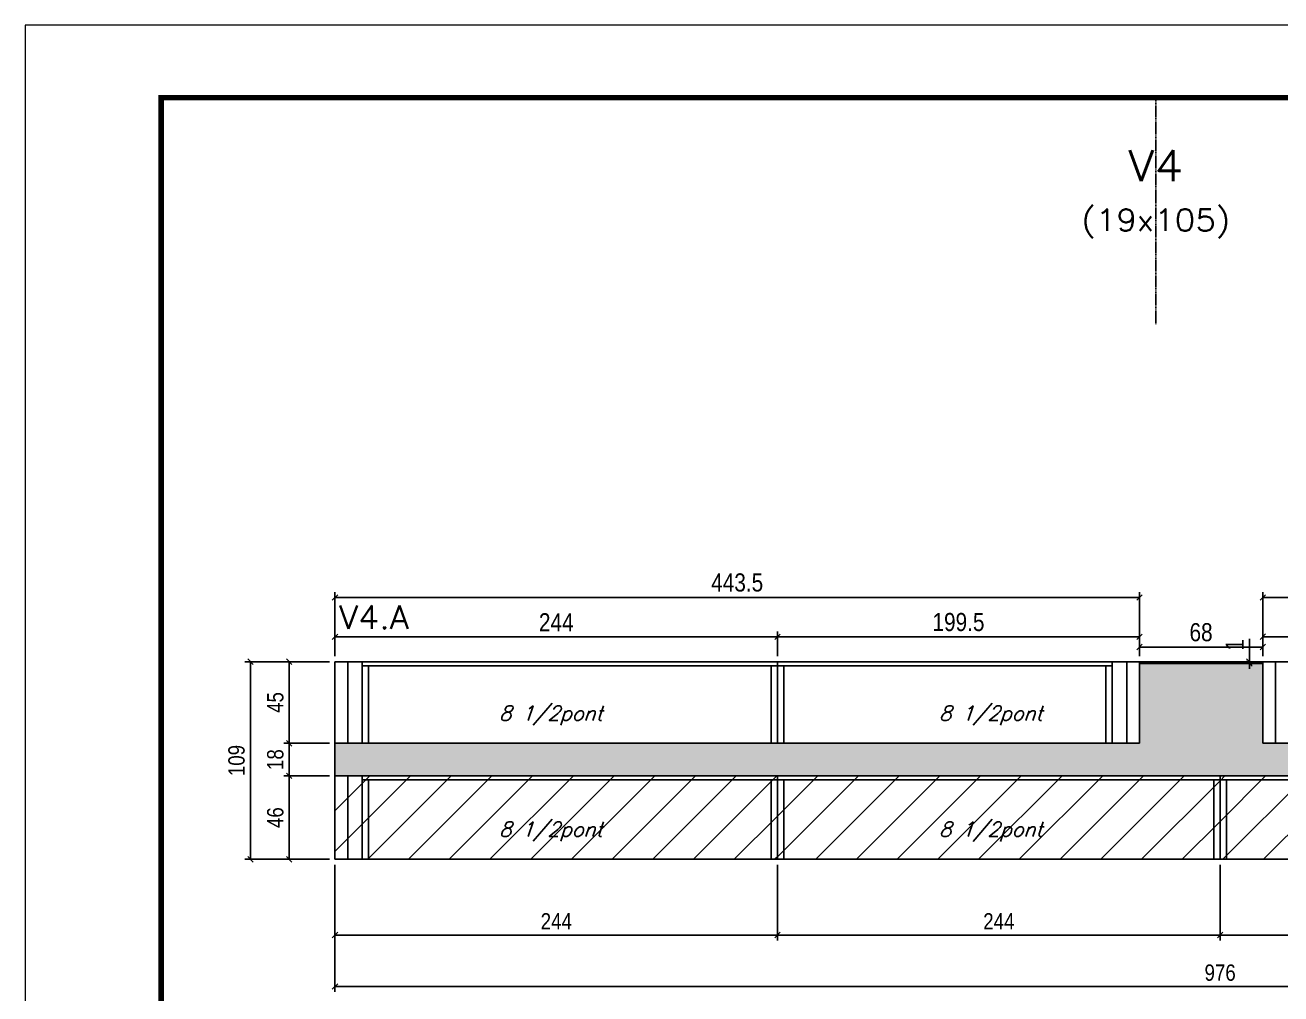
# Model space of a CAD drawing. Extents: x -10448 to -1189, y -11772 to 17235.
# Drawn here: x -8850 to -8157, y 14013 to 14547 of the extents above; entities that cross this region are included whole.
import ezdxf
from ezdxf.enums import TextEntityAlignment as Align

# ---------------------------------------------------------------- set-up
doc = ezdxf.new("R2010")
doc.units = 0
doc.linetypes.add('DASHED', pattern=[0.75, 0.5, -0.25])
doc.linetypes.add('HIDDEN', pattern=[0.375, 0.25, -0.125])
for name, color, linetype in [('COTA', 241, 'Continuous'), ('Painéis', 200, 'Continuous'), ('Reaproveitamento', 251, 'Continuous'), ('SARR_2.2x7', 40, 'Continuous'), ('SARR_3.5x7', 81, 'Continuous'), ('texto', 7, 'Continuous'), ('Texto de Titulo', 7, 'Continuous'), ('Texto Qtd Sarr', 242, 'Continuous')]:
    doc.layers.add(name, color=color, linetype=linetype)
for name, color, linetype, lineweight in [('Folhas', 255, 'Continuous', 9), ('SARRAFO DE PRESSAO', 251, 'DASHED', 9), ('Texto Seção', 7, 'Continuous', 15)]:
    doc.layers.add(name, color=color, linetype=linetype, lineweight=lineweight)
doc.styles.add('COTA TECNICA', font='techl___.ttf', dxfattribs={"height": 10})
doc.styles.add('COTA TECNICA-50', font='techl___.ttf', dxfattribs={"height": 9})
doc.styles.add('REGUA-120', font='ROMANS.shx', dxfattribs={"height": 15})
doc.styles.add('Romans', font='romans.shx')
doc.dimstyles.new('COTA PAINEL-50', dxfattribs={"dimtxt": 9, "dimasz": 3, "dimexe": 3, "dimexo": 3, "dimgap": 3, "dimtad": 1, "dimdec": 1, "dimzin": 12, "dimdsep": 46, "dimtxsty": 'COTA TECNICA-50', "dimblk1": 'OBLIQUE', "dimblk2": 'OBLIQUE', "dimsah": 1, "dimcen": 0.9, "dimclrd": 4, "dimclre": 4, "dimclrt": 240, "dimadec": 1, "dimazin": 3, "dimtfac": 1, "dimtdec": 1, "dimtmove": 0, "dimatfit": 3, "dimfxl": 1, "dimtolj": 1, "dimtzin": 12, "dimarcsym": 0})
doc.dimstyles.new('PAINEL', dxfattribs={"dimtxt": 10, "dimasz": 3, "dimexe": 3, "dimexo": 3, "dimgap": 3, "dimtad": 1, "dimdec": 1, "dimzin": 12, "dimdsep": 46, "dimtxsty": 'COTA TECNICA', "dimblk1": 'OBLIQUE', "dimblk2": 'OBLIQUE', "dimsah": 1, "dimcen": 0.9, "dimclrd": 4, "dimclre": 4, "dimclrt": 240, "dimadec": 1, "dimazin": 3, "dimtfac": 1, "dimtdec": 1, "dimtmove": 0, "dimatfit": 3, "dimfxl": 1, "dimtolj": 1, "dimtzin": 12, "dimarcsym": 0})
pattern_1 = [(45, (-3170, -919.608), (-11.22532, 11.22532), [])]

# ---------------------------------------------------------------- blocks, each defined once
blk = doc.blocks.new('9999999999')
at = {"layer": 'Folhas'}
blk.add_lwpolyline([(98138.98, 34190.21), (99623.98, 34190.21), (99623.98, 35240.21), (98138.98, 35240.21)], close=True, dxfattribs=at)
at = {"layer": 'Folhas', "color": 30, "const_width": 3}
blk.add_lwpolyline([(98213.98, 34230.21), (99583.98, 34230.21), (99583.98, 35200.21), (98213.98, 35200.21)], close=True, dxfattribs=at)
blk = doc.blocks.new('titulo1')
at = {"layer": 'Defpoints', "color": 252, "linetype": 'HIDDEN', "ltscale": 2}
blk.add_line((0, 0), (0, 125), dxfattribs=at)
at = {"layer": 'Defpoints', "style": 'Romans', "oblique": 15}
blk.add_attdef('FOLHA', text='', height=10, dxfattribs=at).set_placement((0, 15.58), align=Align.MIDDLE_CENTER)
at = {"layer": 'Texto Qtd Sarr', "color": 3, "style": 'Romans', "oblique": 15}
for tag, height, p in [('TITULO', 17, (0, 71.45)), ('SEÇÃO', 12, (0, 41.55))]:
    blk.add_attdef(tag, text='', height=height, dxfattribs=at).set_placement(p, align=Align.MIDDLE_CENTER)
blk = doc.blocks.new('_Oblique')
at = {"color": 0, "linetype": 'ByBlock', "lineweight": -2}
blk.add_line((-0.5, -0.5), (0.5, 0.5), dxfattribs=at)
blk = doc.blocks.new('*D179')
at = {"layer": 'COTA', "color": 4, "linetype": 'ByBlock', "lineweight": -2, "transparency": 16777216}
for p, q in [((-8434.94, 14083.97), (-8434.94, 14042.21)), ((-8190.94, 14083.97), (-8190.94, 14042.21)), ((-8190.94, 14045.21), (-8434.94, 14045.21))]:
    blk.add_line(p, q, dxfattribs=at)
at = {"layer": 'Defpoints', "color": 0, "linetype": 'ByBlock', "transparency": 16777216}
for p in [(-8434.94, 14086.97), (-8190.94, 14086.97), (-8434.94, 14045.21)]:
    blk.add_point(p, dxfattribs=at)
at = {"layer": 'COTA', "color": 4, "linetype": 'ByBlock', "lineweight": -2, "transparency": 16777216, "xscale": 3, "yscale": 3, "zscale": 3, "rotation": 180}
blk.add_blockref('_Oblique', (-8434.94, 14045.21), dxfattribs=at)
at = {"layer": 'COTA', "color": 4, "linetype": 'ByBlock', "lineweight": -2, "transparency": 16777216, "xscale": 3, "yscale": 3, "zscale": 3}
blk.add_blockref('_Oblique', (-8190.94, 14045.21), dxfattribs=at)
at = {"layer": 'COTA', "color": 240, "linetype": 'ByBlock', "transparency": 16777216, "insert": (-8312.94, 14052.78), "char_height": 9, "attachment_point": 5, "style": 'COTA TECNICA-50'}
blk.add_mtext('\\A1;244', dxfattribs=at)
blk = doc.blocks.new('*D180')
at = {"layer": 'COTA', "color": 4, "linetype": 'ByBlock', "lineweight": -2, "transparency": 16777216}
for p, q in [((-8190.94, 14083.97), (-8190.94, 14042.21)), ((-7946.94, 14083.97), (-7946.94, 14042.21)), ((-8190.94, 14045.21), (-7946.94, 14045.21))]:
    blk.add_line(p, q, dxfattribs=at)
at = {"layer": 'Defpoints', "color": 0, "linetype": 'ByBlock', "transparency": 16777216}
for p in [(-8190.94, 14086.97), (-7946.94, 14086.97), (-7946.94, 14045.21)]:
    blk.add_point(p, dxfattribs=at)
at = {"layer": 'COTA', "color": 4, "linetype": 'ByBlock', "lineweight": -2, "transparency": 16777216, "xscale": 3, "yscale": 3, "zscale": 3, "rotation": 180}
blk.add_blockref('_Oblique', (-8190.94, 14045.21), dxfattribs=at)
at = {"layer": 'COTA', "color": 4, "linetype": 'ByBlock', "lineweight": -2, "transparency": 16777216, "xscale": 3, "yscale": 3, "zscale": 3}
blk.add_blockref('_Oblique', (-7946.94, 14045.21), dxfattribs=at)
at = {"layer": 'COTA', "color": 240, "linetype": 'ByBlock', "transparency": 16777216, "insert": (-8068.94, 14052.78), "char_height": 9, "attachment_point": 5, "style": 'COTA TECNICA-50'}
blk.add_mtext('\\A1;244', dxfattribs=at)
blk = doc.blocks.new('*D181')
at = {"layer": 'COTA', "color": 4, "linetype": 'ByBlock', "lineweight": -2, "transparency": 16777216}
for p, q in [((-8678.94, 14083.97), (-8678.94, 14042.21)), ((-8434.94, 14083.97), (-8434.94, 14042.21)), ((-8678.94, 14045.21), (-8434.94, 14045.21))]:
    blk.add_line(p, q, dxfattribs=at)
at = {"layer": 'Defpoints', "color": 0, "linetype": 'ByBlock', "transparency": 16777216}
for p in [(-8678.94, 14086.97), (-8434.94, 14086.97), (-8434.94, 14045.21)]:
    blk.add_point(p, dxfattribs=at)
at = {"layer": 'COTA', "color": 4, "linetype": 'ByBlock', "lineweight": -2, "transparency": 16777216, "xscale": 3, "yscale": 3, "zscale": 3, "rotation": 180}
blk.add_blockref('_Oblique', (-8678.94, 14045.21), dxfattribs=at)
at = {"layer": 'COTA', "color": 4, "linetype": 'ByBlock', "lineweight": -2, "transparency": 16777216, "xscale": 3, "yscale": 3, "zscale": 3}
blk.add_blockref('_Oblique', (-8434.94, 14045.21), dxfattribs=at)
at = {"layer": 'COTA', "color": 240, "linetype": 'ByBlock', "transparency": 16777216, "insert": (-8556.94, 14052.78), "char_height": 9, "attachment_point": 5, "style": 'COTA TECNICA-50'}
blk.add_mtext('\\A1;244', dxfattribs=at)
blk = doc.blocks.new('*D194')
at = {"layer": 'COTA', "color": 4, "linetype": 'ByBlock', "lineweight": -2, "transparency": 16777216}
for p, q in [((-8681.94, 14132.97), (-8707.23, 14132.97)), ((-8704.23, 14086.97), (-8704.23, 14132.97)), ((-8681.94, 14086.97), (-8707.23, 14086.97))]:
    blk.add_line(p, q, dxfattribs=at)
at = {"layer": 'Defpoints', "color": 0, "linetype": 'ByBlock', "transparency": 16777216}
for p in [(-8704.23, 14132.97), (-8678.94, 14132.97), (-8678.94, 14086.97)]:
    blk.add_point(p, dxfattribs=at)
at = {"layer": 'COTA', "color": 4, "linetype": 'ByBlock', "lineweight": -2, "transparency": 16777216, "xscale": 3, "yscale": 3, "zscale": 3}
for p, rotation in [((-8704.23, 14132.97), 90), ((-8704.23, 14086.97), 270)]:
    blk.add_blockref('_Oblique', p, dxfattribs=dict(at, rotation=rotation))
at = {"layer": 'COTA', "color": 240, "linetype": 'ByBlock', "transparency": 16777216, "insert": (-8711.82, 14109.97), "char_height": 9, "attachment_point": 5, "rotation": 90, "style": 'COTA TECNICA-50'}
blk.add_mtext('\\A1;46', dxfattribs=at)
blk = doc.blocks.new('*D195')
at = {"layer": 'COTA', "color": 4, "linetype": 'ByBlock', "lineweight": -2, "transparency": 16777216}
for p, q in [((-8678.94, 14083.97), (-8678.94, 14013.81)), ((-7702.94, 14083.97), (-7702.94, 14013.81)), ((-7702.94, 14016.81), (-8678.94, 14016.81))]:
    blk.add_line(p, q, dxfattribs=at)
at = {"layer": 'Defpoints', "color": 0, "linetype": 'ByBlock', "transparency": 16777216}
for p in [(-8678.94, 14086.97), (-7702.94, 14086.97), (-8678.94, 14016.81)]:
    blk.add_point(p, dxfattribs=at)
at = {"layer": 'COTA', "color": 4, "linetype": 'ByBlock', "lineweight": -2, "transparency": 16777216, "xscale": 3, "yscale": 3, "zscale": 3, "rotation": 180}
blk.add_blockref('_Oblique', (-8678.94, 14016.81), dxfattribs=at)
at = {"layer": 'COTA', "color": 4, "linetype": 'ByBlock', "lineweight": -2, "transparency": 16777216, "xscale": 3, "yscale": 3, "zscale": 3}
blk.add_blockref('_Oblique', (-7702.94, 14016.81), dxfattribs=at)
at = {"layer": 'COTA', "color": 240, "linetype": 'ByBlock', "transparency": 16777216, "insert": (-8190.94, 14024.43), "char_height": 9, "attachment_point": 5, "style": 'COTA TECNICA-50'}
blk.add_mtext('\\A1;976', dxfattribs=at)
blk = doc.blocks.new('*D196')
at = {"layer": 'COTA', "color": 4, "linetype": 'ByBlock', "lineweight": -2, "transparency": 16777216}
for p, q in [((-8681.94, 14150.97), (-8707.23, 14150.97)), ((-8704.23, 14132.97), (-8704.23, 14150.97)), ((-8681.94, 14132.97), (-8707.23, 14132.97))]:
    blk.add_line(p, q, dxfattribs=at)
at = {"layer": 'Defpoints', "color": 0, "linetype": 'ByBlock', "transparency": 16777216}
for p in [(-8704.23, 14150.97), (-8678.94, 14150.97), (-8678.94, 14132.97)]:
    blk.add_point(p, dxfattribs=at)
at = {"layer": 'COTA', "color": 4, "linetype": 'ByBlock', "lineweight": -2, "transparency": 16777216, "xscale": 3, "yscale": 3, "zscale": 3}
for p, rotation in [((-8704.23, 14150.97), 90), ((-8704.23, 14132.97), 270)]:
    blk.add_blockref('_Oblique', p, dxfattribs=dict(at, rotation=rotation))
at = {"layer": 'COTA', "color": 240, "linetype": 'ByBlock', "transparency": 16777216, "insert": (-8711.81, 14141.97), "char_height": 9, "attachment_point": 5, "rotation": 90, "style": 'COTA TECNICA-50'}
blk.add_mtext('\\A1;18', dxfattribs=at)
blk = doc.blocks.new('*D186')
at = {"layer": 'COTA', "color": 4, "linetype": 'ByBlock', "lineweight": -2, "transparency": 16777216}
for p, q in [((-8681.94, 14195.97), (-8728.58, 14195.97)), ((-8725.58, 14086.97), (-8725.58, 14195.97)), ((-8681.94, 14086.97), (-8728.58, 14086.97))]:
    blk.add_line(p, q, dxfattribs=at)
at = {"layer": 'Defpoints', "color": 0, "linetype": 'ByBlock', "transparency": 16777216}
for p in [(-8725.58, 14195.97), (-8678.94, 14195.97), (-8678.94, 14086.97)]:
    blk.add_point(p, dxfattribs=at)
at = {"layer": 'COTA', "color": 4, "linetype": 'ByBlock', "lineweight": -2, "transparency": 16777216, "xscale": 3, "yscale": 3, "zscale": 3}
for p, rotation in [((-8725.58, 14195.97), 90), ((-8725.58, 14086.97), 270)]:
    blk.add_blockref('_Oblique', p, dxfattribs=dict(at, rotation=rotation))
at = {"layer": 'COTA', "color": 240, "linetype": 'ByBlock', "transparency": 16777216, "insert": (-8733.19, 14141.47), "char_height": 9, "attachment_point": 5, "rotation": 90, "style": 'COTA TECNICA-50'}
blk.add_mtext('\\A1;109', dxfattribs=at)
blk = doc.blocks.new('*D206')
at = {"layer": 'COTA', "color": 4, "linetype": 'ByBlock', "lineweight": -2, "transparency": 16777216}
for p, q in [((-8681.94, 14195.97), (-8707.23, 14195.97)), ((-8704.23, 14150.97), (-8704.23, 14195.97)), ((-8681.94, 14150.97), (-8707.23, 14150.97))]:
    blk.add_line(p, q, dxfattribs=at)
at = {"layer": 'Defpoints', "color": 0, "linetype": 'ByBlock', "transparency": 16777216}
for p in [(-8704.23, 14195.97), (-8678.94, 14195.97), (-8678.94, 14150.97)]:
    blk.add_point(p, dxfattribs=at)
at = {"layer": 'COTA', "color": 4, "linetype": 'ByBlock', "lineweight": -2, "transparency": 16777216, "xscale": 3, "yscale": 3, "zscale": 3}
for p, rotation in [((-8704.23, 14195.97), 90), ((-8704.23, 14150.97), 270)]:
    blk.add_blockref('_Oblique', p, dxfattribs=dict(at, rotation=rotation))
at = {"layer": 'COTA', "color": 240, "linetype": 'ByBlock', "transparency": 16777216, "insert": (-8711.82, 14173.47), "char_height": 9, "attachment_point": 5, "rotation": 90, "style": 'COTA TECNICA-50'}
blk.add_mtext('\\A1;45', dxfattribs=at)
blk = doc.blocks.new('*D213')
at = {"layer": 'COTA', "color": 4, "lineweight": -2, "transparency": 16777216}
for p, q in [((-8678.94, 14198.97), (-8678.94, 14212.65)), ((-8678.94, 14209.65), (-8434.94, 14209.65)), ((-8434.94, 14198.97), (-8434.94, 14212.65))]:
    blk.add_line(p, q, dxfattribs=at)
at = {"layer": 'Defpoints', "color": 0, "transparency": 16777216}
for p in [(-8434.94, 14209.65), (-8678.94, 14195.97), (-8434.94, 14195.97)]:
    blk.add_point(p, dxfattribs=at)
at = {"layer": 'COTA', "color": 4, "lineweight": -2, "transparency": 16777216, "xscale": 3, "yscale": 3, "zscale": 3, "rotation": 180}
blk.add_blockref('_Oblique', (-8678.94, 14209.65), dxfattribs=at)
at = {"layer": 'COTA', "color": 4, "lineweight": -2, "transparency": 16777216, "xscale": 3, "yscale": 3, "zscale": 3}
blk.add_blockref('_Oblique', (-8434.94, 14209.65), dxfattribs=at)
at = {"layer": 'COTA', "color": 240, "transparency": 16777216, "insert": (-8556.94, 14217.72), "char_height": 10, "attachment_point": 5, "style": 'COTA TECNICA'}
blk.add_mtext('\\A1;244', dxfattribs=at)
blk = doc.blocks.new('*D214')
at = {"layer": 'COTA', "color": 4, "lineweight": -2, "transparency": 16777216}
for p, q in [((-8434.94, 14198.97), (-8434.94, 14212.65)), ((-8434.94, 14209.65), (-8235.44, 14209.65)), ((-8235.44, 14198.97), (-8235.44, 14212.65))]:
    blk.add_line(p, q, dxfattribs=at)
at = {"layer": 'Defpoints', "color": 0, "transparency": 16777216}
for p in [(-8235.44, 14209.65), (-8434.94, 14195.97), (-8235.44, 14195.97)]:
    blk.add_point(p, dxfattribs=at)
at = {"layer": 'COTA', "color": 4, "lineweight": -2, "transparency": 16777216, "xscale": 3, "yscale": 3, "zscale": 3, "rotation": 180}
blk.add_blockref('_Oblique', (-8434.94, 14209.65), dxfattribs=at)
at = {"layer": 'COTA', "color": 4, "lineweight": -2, "transparency": 16777216, "xscale": 3, "yscale": 3, "zscale": 3}
blk.add_blockref('_Oblique', (-8235.44, 14209.65), dxfattribs=at)
at = {"layer": 'COTA', "color": 240, "transparency": 16777216, "insert": (-8335.19, 14217.79), "char_height": 10, "attachment_point": 5, "style": 'COTA TECNICA'}
blk.add_mtext('\\A1;199.5', dxfattribs=at)
blk = doc.blocks.new('*D215')
at = {"layer": 'COTA', "color": 4, "lineweight": -2, "transparency": 16777216}
for p, q in [((-8678.94, 14198.97), (-8678.94, 14234.39)), ((-8678.94, 14231.39), (-8235.44, 14231.39)), ((-8235.44, 14198.97), (-8235.44, 14234.39))]:
    blk.add_line(p, q, dxfattribs=at)
at = {"layer": 'Defpoints', "color": 0, "transparency": 16777216}
for p in [(-8235.44, 14231.39), (-8678.94, 14195.97), (-8235.44, 14195.97)]:
    blk.add_point(p, dxfattribs=at)
at = {"layer": 'COTA', "color": 4, "lineweight": -2, "transparency": 16777216, "xscale": 3, "yscale": 3, "zscale": 3, "rotation": 180}
blk.add_blockref('_Oblique', (-8678.94, 14231.39), dxfattribs=at)
at = {"layer": 'COTA', "color": 4, "lineweight": -2, "transparency": 16777216, "xscale": 3, "yscale": 3, "zscale": 3}
blk.add_blockref('_Oblique', (-8235.44, 14231.39), dxfattribs=at)
at = {"layer": 'COTA', "color": 240, "transparency": 16777216, "insert": (-8457.19, 14239.61), "char_height": 10, "attachment_point": 5, "style": 'COTA TECNICA'}
blk.add_mtext('\\A1;443.5', dxfattribs=at)
blk = doc.blocks.new('*D216')
at = {"layer": 'COTA', "color": 4, "lineweight": -2, "transparency": 16777216}
for p, q in [((-8167.44, 14198.97), (-8167.44, 14212.76)), ((-8167.44, 14209.76), (-7923.44, 14209.76)), ((-7923.44, 14198.97), (-7923.44, 14212.76))]:
    blk.add_line(p, q, dxfattribs=at)
at = {"layer": 'Defpoints', "color": 0, "transparency": 16777216}
for p in [(-7923.44, 14209.76), (-8167.44, 14195.97), (-7923.44, 14195.97)]:
    blk.add_point(p, dxfattribs=at)
at = {"layer": 'COTA', "color": 4, "lineweight": -2, "transparency": 16777216, "xscale": 3, "yscale": 3, "zscale": 3, "rotation": 180}
blk.add_blockref('_Oblique', (-8167.44, 14209.76), dxfattribs=at)
at = {"layer": 'COTA', "color": 4, "lineweight": -2, "transparency": 16777216, "xscale": 3, "yscale": 3, "zscale": 3}
blk.add_blockref('_Oblique', (-7923.44, 14209.76), dxfattribs=at)
at = {"layer": 'COTA', "color": 240, "transparency": 16777216, "insert": (-8045.44, 14217.83), "char_height": 10, "attachment_point": 5, "style": 'COTA TECNICA'}
blk.add_mtext('\\A1;244', dxfattribs=at)
blk = doc.blocks.new('*D218')
at = {"layer": 'COTA', "color": 4, "lineweight": -2, "transparency": 16777216}
for p, q in [((-8167.44, 14198.97), (-8167.44, 14234.39)), ((-7748.44, 14231.39), (-8167.44, 14231.39)), ((-7748.44, 14198.97), (-7748.44, 14234.39))]:
    blk.add_line(p, q, dxfattribs=at)
at = {"layer": 'Defpoints', "color": 0, "transparency": 16777216}
for p in [(-8167.44, 14231.39), (-8167.44, 14195.97), (-7748.44, 14195.97)]:
    blk.add_point(p, dxfattribs=at)
at = {"layer": 'COTA', "color": 4, "lineweight": -2, "transparency": 16777216, "xscale": 3, "yscale": 3, "zscale": 3, "rotation": 180}
blk.add_blockref('_Oblique', (-8167.44, 14231.39), dxfattribs=at)
at = {"layer": 'COTA', "color": 4, "lineweight": -2, "transparency": 16777216, "xscale": 3, "yscale": 3, "zscale": 3}
blk.add_blockref('_Oblique', (-7748.44, 14231.39), dxfattribs=at)
at = {"layer": 'COTA', "color": 240, "transparency": 16777216, "insert": (-7957.94, 14239.5), "char_height": 10, "attachment_point": 5, "style": 'COTA TECNICA'}
blk.add_mtext('\\A1;419', dxfattribs=at)
blk = doc.blocks.new('*D227')
at = {"layer": 'COTA', "color": 4, "lineweight": -2, "transparency": 16777216}
for p, q in [((-8235.44, 14199.44), (-8235.44, 14207.06)), ((-8167.44, 14198.97), (-8167.44, 14207.06)), ((-8235.44, 14204.06), (-8167.44, 14204.06))]:
    blk.add_line(p, q, dxfattribs=at)
at = {"layer": 'Defpoints', "color": 0, "transparency": 16777216}
for p in [(-8167.44, 14204.06), (-8235.44, 14196.44), (-8167.44, 14195.97)]:
    blk.add_point(p, dxfattribs=at)
at = {"layer": 'COTA', "color": 4, "lineweight": -2, "transparency": 16777216, "xscale": 3, "yscale": 3, "zscale": 3, "rotation": 180}
blk.add_blockref('_Oblique', (-8235.44, 14204.06), dxfattribs=at)
at = {"layer": 'COTA', "color": 4, "lineweight": -2, "transparency": 16777216, "xscale": 3, "yscale": 3, "zscale": 3}
blk.add_blockref('_Oblique', (-8167.44, 14204.06), dxfattribs=at)
at = {"layer": 'COTA', "color": 240, "transparency": 16777216, "insert": (-8201.44, 14212.18), "char_height": 10, "attachment_point": 5, "style": 'COTA TECNICA'}
blk.add_mtext('\\A1;68', dxfattribs=at)
blk = doc.blocks.new('*D228')
at = {"layer": 'COTA', "color": 4, "lineweight": -2, "transparency": 16777216}
for p, q in [((-8174.82, 14195.97), (-8174.82, 14208.55)), ((-8170.44, 14195.97), (-8177.82, 14195.97)), ((-8170.44, 14194.97), (-8177.82, 14194.97)), ((-8174.82, 14194.97), (-8174.82, 14195.97)), ((-8174.82, 14194.97), (-8174.82, 14191.97))]:
    blk.add_line(p, q, dxfattribs=at)
at = {"layer": 'Defpoints', "color": 0, "transparency": 16777216}
for p in [(-8174.82, 14195.97), (-8167.44, 14195.97), (-8167.44, 14194.97)]:
    blk.add_point(p, dxfattribs=at)
at = {"layer": 'COTA', "color": 4, "lineweight": -2, "transparency": 16777216, "xscale": 3, "yscale": 3, "zscale": 3}
for p, rotation in [((-8174.82, 14195.97), 270), ((-8174.82, 14194.97), 90)]:
    blk.add_blockref('_Oblique', p, dxfattribs=dict(at, rotation=rotation))
at = {"layer": 'COTA', "color": 240, "transparency": 16777216, "insert": (-8182.88, 14205.26), "char_height": 10, "attachment_point": 5, "rotation": 90, "style": 'COTA TECNICA'}
blk.add_mtext('\\A1;1', dxfattribs=at)

msp = doc.modelspace()

# ---------------------------------------------------------------- hatches: boundary and pattern name
at = {"layer": 'COTA', "linetype": 'ByBlock'}
h = msp.add_hatch(dxfattribs=at)
h.set_pattern_fill('AR-CONC', color=256, scale=0.03)
h.paths.add_polyline_path([(-7680.44, 14194.97), (-7748.44, 14194.97), (-7748.44, 14150.97), (-8167.44, 14150.97), (-8167.44, 14194.97), (-8235.44, 14194.97), (-8235.44, 14150.97), (-8678.94, 14150.97), (-8678.94, 14132.97), (-7680.44, 14132.97), (-7680.44, 14150.97)])
at = {"layer": 'Reaproveitamento'}
h = msp.add_hatch(dxfattribs=at)
h.set_pattern_fill('ANSI31', color=256, scale=5)
h.set_pattern_definition(pattern_1)
h.paths.add_polyline_path([(-8434.94, 14086.97), (-8434.94, 14132.97), (-8678.94, 14132.97), (-8678.94, 14086.97)])
h = msp.add_hatch(dxfattribs=at)
h.set_pattern_fill('ANSI31', color=256, scale=5)
h.set_pattern_definition(pattern_1)
h.paths.add_polyline_path([(-8434.94, 14132.97), (-8434.94, 14086.97), (-8190.94, 14086.97), (-8190.94, 14132.97)])
h = msp.add_hatch(dxfattribs=at)
h.set_pattern_fill('ANSI31', color=256, scale=5)
h.set_pattern_definition(pattern_1)
h.paths.add_polyline_path([(-8190.94, 14132.97), (-8190.94, 14086.97), (-7946.94, 14086.97), (-7946.94, 14132.97)])

# ---------------------------------------------------------------- linework, layer by layer
at = {"layer": 'COTA', "linetype": 'ByBlock'}
msp.add_line((-8678.94, 14132.97), (-8678.94, 14150.97), dxfattribs=at)
at = {"layer": 'Painéis', "linetype": 'Continuous'}
for p, q in [((-8678.94, 14195.97), (-7748.44, 14195.97)), ((-8678.94, 14195.97), (-8678.94, 14150.97)), ((-8434.94, 14195.97), (-8434.94, 14150.97)), ((-8235.44, 14194.97), (-8235.44, 14150.97)), ((-8235.44, 14194.97), (-8167.44, 14194.97)), ((-8167.44, 14194.97), (-8167.44, 14150.97)), ((-8678.94, 14150.97), (-8235.44, 14150.97)), ((-8167.44, 14150.97), (-7748.44, 14150.97)), ((-8678.94, 14132.97), (-7702.94, 14132.97)), ((-8678.94, 14132.97), (-8678.94, 14086.97)), ((-8434.94, 14132.97), (-8434.94, 14086.97)), ((-8190.94, 14132.97), (-8190.94, 14086.97)), ((-7702.94, 14086.97), (-8678.94, 14086.97))]:
    msp.add_line(p, q, dxfattribs=at)
at = {"layer": 'Painéis'}
for p, q in [((-8235.44, 14194.97), (-8235.44, 14195.97)), ((-8167.44, 14194.97), (-8167.44, 14195.97))]:
    msp.add_line(p, q, dxfattribs=at)
at = {"layer": 'SARR_2.2x7', "linetype": 'Continuous'}
for p, q in [((-8671.94, 14195.97), (-8671.94, 14150.97)), ((-8434.94, 14193.77), (-8663.94, 14193.77)), ((-8250.44, 14193.77), (-8434.94, 14193.77)), ((-8242.44, 14195.97), (-8242.44, 14150.97)), ((-8160.44, 14195.97), (-8160.44, 14150.97)), ((-8671.94, 14132.97), (-8671.94, 14086.97)), ((-8434.94, 14130.77), (-8663.94, 14130.77)), ((-8190.94, 14130.77), (-8434.94, 14130.77)), ((-7946.94, 14130.77), (-8190.94, 14130.77))]:
    msp.add_line(p, q, dxfattribs=at)
at = {"layer": 'SARR_3.5x7'}
for p, q in [((-8663.94, 14195.97), (-8663.94, 14150.97)), ((-8660.44, 14193.77), (-8660.44, 14150.97)), ((-8438.44, 14193.77), (-8438.44, 14150.97)), ((-8434.94, 14195.97), (-8434.94, 14150.97)), ((-8431.44, 14193.77), (-8431.44, 14150.97)), ((-8253.94, 14193.77), (-8253.94, 14150.97)), ((-8250.44, 14195.97), (-8250.44, 14150.97)), ((-8663.94, 14132.97), (-8663.94, 14086.97)), ((-8660.44, 14130.77), (-8660.44, 14086.97)), ((-8438.44, 14130.77), (-8438.44, 14086.97)), ((-8434.94, 14132.97), (-8434.94, 14086.97)), ((-8431.44, 14130.77), (-8431.44, 14086.97)), ((-8194.44, 14130.77), (-8194.44, 14086.97)), ((-8187.44, 14130.77), (-8187.44, 14086.97))]:
    msp.add_line(p, q, dxfattribs=at)

# ---------------------------------------------------------------- block references
at = {"layer": 'SARRAFO DE PRESSAO', "color": 6, "linetype": 'ByBlock'}
msp.add_blockref('9999999999', (-106988.76, -20693.13), dxfattribs=at)
at = {"layer": 'Texto Seção'}
ref = msp.add_blockref('titulo1', (-8226.38, 14382.08), dxfattribs=at)
ref.add_attrib('TITULO', 'V4', dxfattribs={"layer": 'Texto de Titulo', "color": 7, "height": 17, "style": 'Romans', "width": 1.1}).set_placement((-8226.38, 14469.58), align=Align.MIDDLE_CENTER)
ref.add_attrib('SEÇÃO', '(19x105)', dxfattribs={"layer": 'Texto de Titulo', "color": 7, "height": 12, "style": 'Romans', "width": 1.1}).set_placement((-8226.38, 14439.58), align=Align.MIDDLE_CENTER)

# ---------------------------------------------------------------- texts
at = {"layer": 'texto', "color": 2, "char_height": 8, "attachment_point": 5, "style": 'Romans'}
for insert in [(-8559.94, 14166.25), (-8317.4, 14166.23), (-8559.94, 14102.25), (-8317.4, 14102.23)]:
    msp.add_mtext('{\\Q19;\\C256;8 1/2pont}', dxfattribs=dict(at, insert=insert))
at = {"layer": 'Texto Seção', "style": 'REGUA-120', "width": 1.05}
msp.add_text('V4.A', height=13, dxfattribs=at).set_placement((-8676.74, 14214.04))

# ---------------------------------------------------------------- dimensions: what is measured, and where the dimension line sits
at = {"layer": 'COTA'}
for base, p1, p2, picture, middle in [((-8235.44, 14231.39), (-8678.94, 14195.97), (-8235.44, 14195.97), '*D215', (-8457.19, 14239.61)), ((-8167.44, 14231.39), (-7748.44, 14195.97), (-8167.44, 14195.97), '*D218', (-7957.94, 14239.5)), ((-8434.94, 14209.65), (-8678.94, 14195.97), (-8434.94, 14195.97), '*D213', (-8556.94, 14217.72)), ((-7923.44, 14209.76), (-8167.44, 14195.97), (-7923.44, 14195.97), '*D216', (-8045.44, 14217.83)), ((-8167.44, 14204.06), (-8235.44, 14196.44), (-8167.44, 14195.97), '*D227', (-8201.44, 14212.18))]:
    dim = msp.add_linear_dim(base=base, p1=p1, p2=p2, dimstyle='PAINEL', dxfattribs=at)
    dim.commit()
    dim.dimension.update_dxf_attribs({"geometry": picture, "text_midpoint": middle})
dim = msp.add_linear_dim(base=(-8235.44, 14209.65), p1=(-8434.94, 14195.97), p2=(-8235.44, 14195.97), dimstyle='PAINEL', override={"dimtmove": 1}, dxfattribs=at)
dim.commit()
dim.dimension.update_dxf_attribs({"geometry": '*D214', "text_midpoint": (-8335.19, 14217.79)})
dim = msp.add_linear_dim(base=(-8174.82, 14195.97), p1=(-8167.44, 14194.97), p2=(-8167.44, 14195.97), angle=90, dimstyle='PAINEL', dxfattribs=at)
dim.commit()
dim.dimension.update_dxf_attribs({"geometry": '*D228', "text_midpoint": (-8182.88, 14205.26)})
at = {"layer": 'COTA', "linetype": 'ByBlock'}
for base, p1, p2, angle, picture, middle in [((-8725.58, 14195.97), (-8678.94, 14086.97), (-8678.94, 14195.97), 90, '*D186', (-8733.19, 14141.47)), ((-8704.23, 14195.97), (-8678.94, 14150.97), (-8678.94, 14195.97), 90, '*D206', (-8711.82, 14173.47)), ((-8704.23, 14150.97), (-8678.94, 14132.97), (-8678.94, 14150.97), 90, '*D196', (-8711.81, 14141.97)), ((-8704.23, 14132.97), (-8678.94, 14086.97), (-8678.94, 14132.97), 90, '*D194', (-8711.82, 14109.97)), ((-8678.94, 14016.81), (-7702.94, 14086.97), (-8678.94, 14086.97), 180, '*D195', (-8190.94, 14024.43))]:
    dim = msp.add_linear_dim(base=base, p1=p1, p2=p2, angle=angle, dimstyle='COTA PAINEL-50', dxfattribs=at)
    dim.commit()
    dim.dimension.update_dxf_attribs({"geometry": picture, "text_midpoint": middle})
for base, p1, p2, picture, middle in [((-8434.94, 14045.21), (-8678.94, 14086.97), (-8434.94, 14086.97), '*D181', (-8556.94, 14045.21)), ((-7946.94, 14045.21), (-8190.94, 14086.97), (-7946.94, 14086.97), '*D180', (-8068.94, 14045.21))]:
    dim = msp.add_linear_dim(base=base, p1=p1, p2=p2, angle=180, dimstyle='COTA PAINEL-50', override={"dimarcsym": 1}, dxfattribs=at)
    dim.commit()
    dim.dimension.update_dxf_attribs({"geometry": picture, "text_midpoint": middle, "dimtype": 160})
dim = msp.add_linear_dim(base=(-8434.94, 14045.21), p1=(-8190.94, 14086.97), p2=(-8434.94, 14086.97), angle=180, dimstyle='COTA PAINEL-50', override={"dimarcsym": 1}, dxfattribs=at)
dim.commit()
dim.dimension.update_dxf_attribs({"geometry": '*D179', "text_midpoint": (-8312.94, 14052.78)})

doc.saveas('drawing.dxf')
